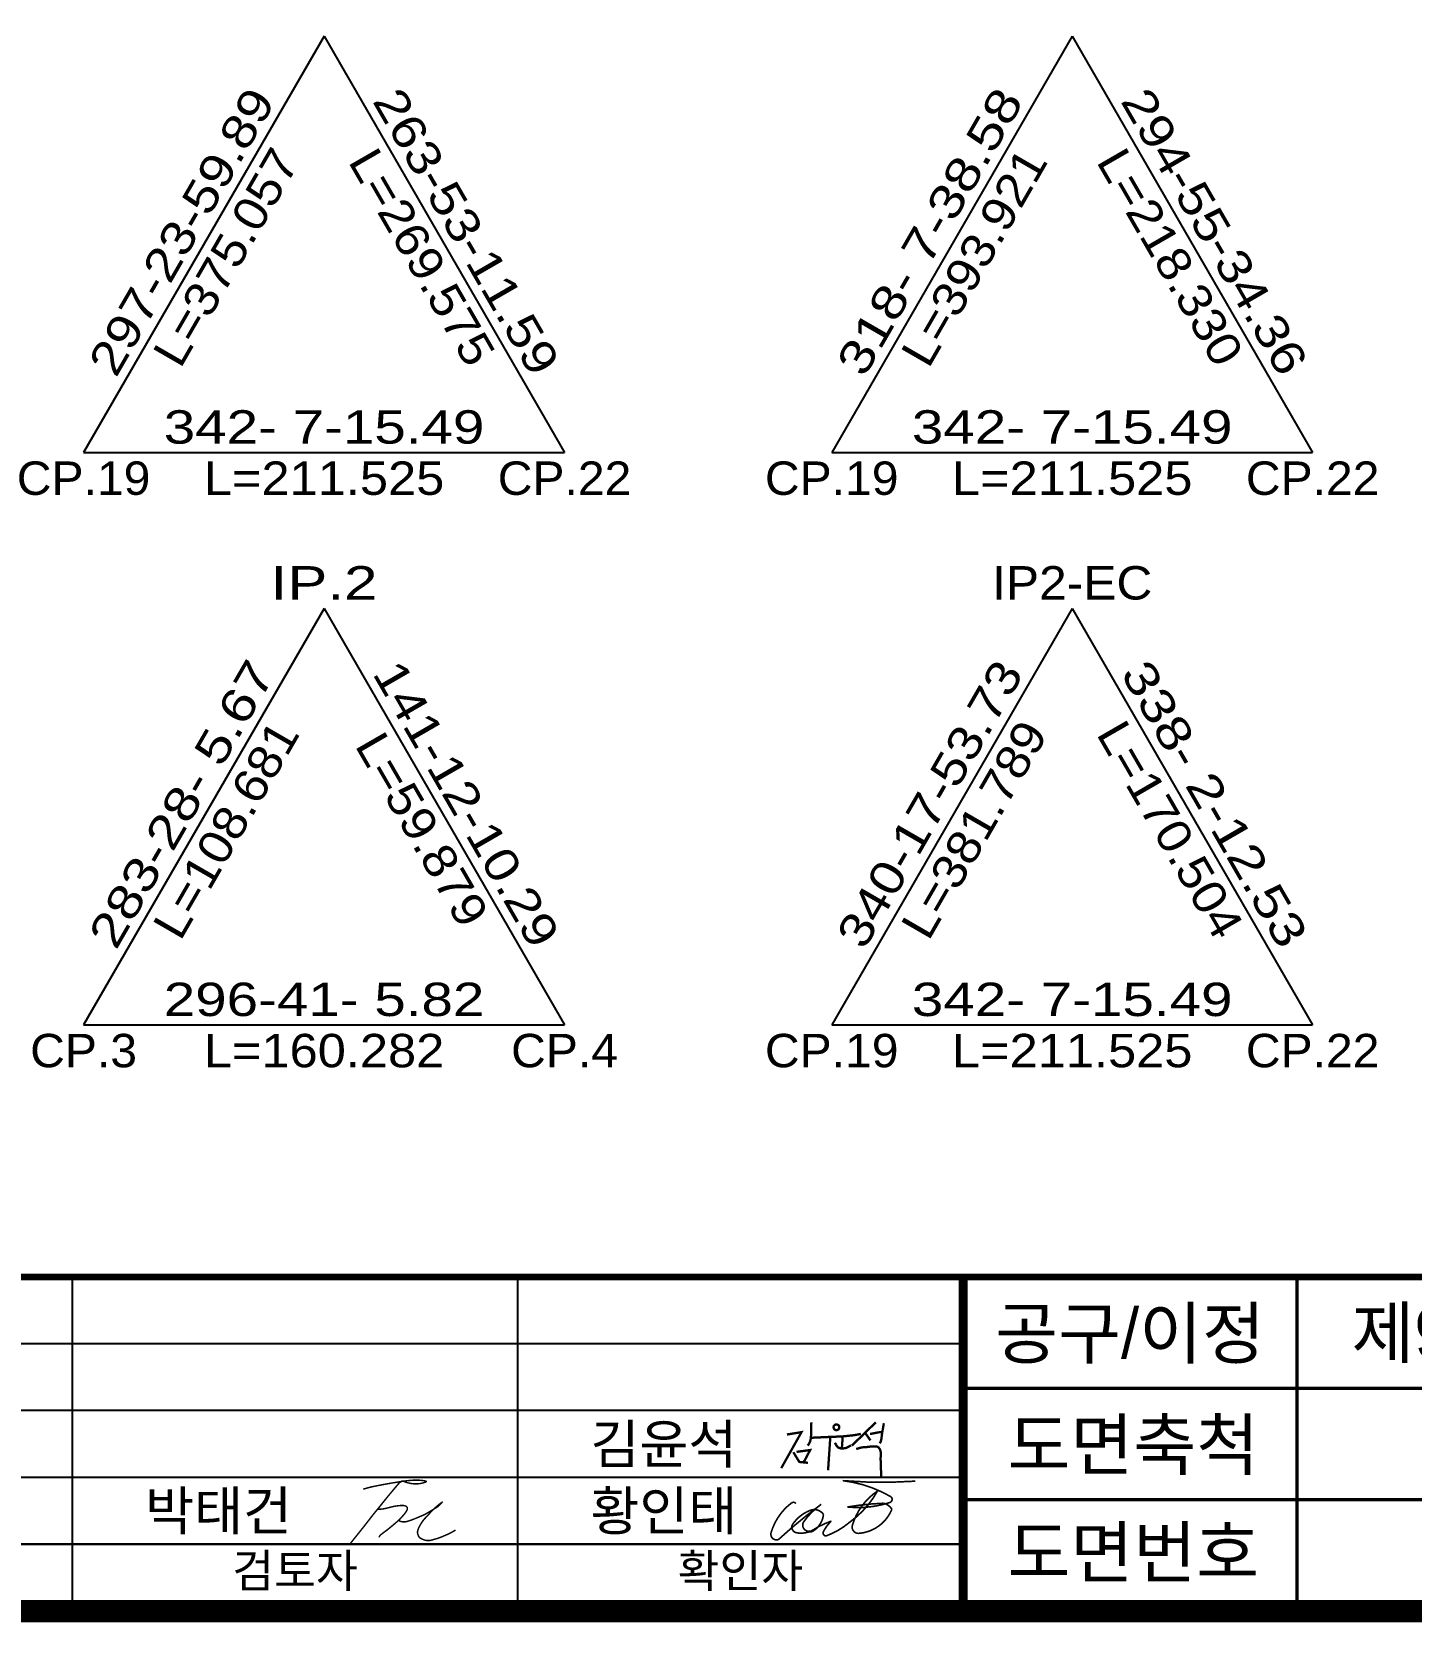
# Model space of a CAD drawing. Extents: x 231382 to 232223, y 224653 to 225247.
# Drawn here: x 231889.5 to 232013.4, y 224671.6 to 224814.4 of the extents above; entities that cross this region are included whole.
import ezdxf
from ezdxf.enums import TextEntityAlignment as Align

# ---------------------------------------------------------------- set-up
doc = ezdxf.new("R2010")
doc.units = 0
doc.header["$LTSCALE"] = 10
doc.header["$MEASUREMENT"] = 0
for name, color, linetype in [('CA-LEAL', 1, 'CONTINUOUS'), ('CA-LEAT', 3, 'CONTINUOUS'), ('CX-BORD', 3, 'CONTINUOUS'), ('CX-BORD-LIN1', 4, 'CONTINUOUS'), ('CX-BORD-LIN2', 3, 'CONTINUOUS'), ('CX-BORD-TEX2', 7, 'CONTINUOUS'), ('CX-BORD-TEX3', 6, 'CONTINUOUS')]:
    doc.layers.add(name, color=color, linetype=linetype)
doc.styles.get("Standard").update_dxf_attribs({"font": 'Dotum.ttf'})
doc.styles.add('TB_TEXT', font='Dotum.ttf')
doc.styles.add('TB_WBTXT', font='Dotum.ttf')
doc.styles.add('TB_WMTXT', font='Dotum.ttf')

# ---------------------------------------------------------------- blocks, each defined once
blk = doc.blocks.new('CXBLKA1-KHCA1')
at = {"layer": 'CX-BORD-LIN1', "const_width": 2}
blk.add_lwpolyline([(796, -2.273736754432321e-12), (0, 0), (0, 553.9999999999995), (795.9999999999995, 553.9999999999995)], close=True, dxfattribs=at)
at = {"layer": 'CX-BORD-LIN1'}
for points, const_width in [([(796, 30.00000000000098), (0, 29.99999999999869)], 0.6), ([(566, 1.175948227682966e-12), (566, 30.00000000000031)], 0.8), ([(566, 1.527666881884215e-13), (566, 30.00000000000031)], 0.6), ([(566, 6.000000000000252), (270, 5.9999999999993)], 0.2)]:
    blk.add_lwpolyline(points, dxfattribs=dict(at, const_width=const_width))
for points in [[(486, 3.019806626980426e-13), (486, 30.00000000000006)], [(526, 4.192202140984591e-13), (526, 30.00000000000018)]]:
    blk.add_lwpolyline(points, dxfattribs=at)
at = {"layer": 'CX-BORD-LIN2', "const_width": 0.3}
for points in [[(596, 1.4210854715202e-13), (596, 30.00000000000043)], [(686, 19.99999999999756), (566, 19.99999999999739)], [(796, 9.999999999997726), (566, 9.9999999999974)]]:
    blk.add_lwpolyline(points, dxfattribs=at)
at = {"layer": 'CX-BORD-LIN2'}
for points in [[(566, 24.00000000000025), (270, 23.9999999999993)], [(566, 18.00000000000136), (270, 18.00000000000041)], [(566, 12.00000000000136), (270, 12.00000000000041)]]:
    blk.add_lwpolyline(points, dxfattribs=at)
at = {"layer": 'CX-BORD-LIN1', "style": 'TB_TEXT'}
for tag, height, p in [('TR_RDAT4', 3.5, (317.5, 26.99999999999994)), ('TR_DGN4', 3.5, (459.1184542177598, 26.99999999999993)), ('TR_CHK4', 3.5, (499.1184542177598, 26.99999999999993)), ('TR_APP4', 3.5, (539.1184542177598, 27.00000000000016)), ('TR_RNUM4', 3, (285.105116618196, 26.63656332936284)), ('TR_RNUM3', 3, (285.105116618196, 20.63656332936395)), ('TR_RDAT3', 3.5, (317.5, 21.00000000000105)), ('TR_DGN3', 3.5, (459.1184542177598, 21.00000000000104)), ('TR_CHK3', 3.5, (499.1184542177598, 21.00000000000104)), ('TR_APP3', 3.5, (539.1184542177598, 21.00000000000126)), ('TR_RNUM2', 3, (285.105116618196, 14.63656332936395)), ('TR_RDAT2', 3.5, (317.5, 15.00000000000105)), ('TR_DGN2', 3.5, (459.1184542177598, 15.00000000000104)), ('TR_CHK2', 3.5, (499.1184542177598, 15.00000000000104)), ('TR_APP2', 3.5, (539.1184542177598, 15.00000000000126)), ('TR_RNUM1', 3, (285.105116618196, 8.636563329362843)), ('TR_RDAT1', 3.5, (317.5, 8.999999999999943)), ('TR_DGN1', 3.5, (459.1184542177598, 8.999999999999929)), ('TR_CHK1', 3.5, (499.1184542177598, 8.999999999999929)), ('TR_APP1', 3.5, (539.1184542177598, 9.000000000000156))]:
    blk.add_attdef(tag, text='', height=height, dxfattribs=at).set_placement(p, align=Align.MIDDLE_CENTER)
for tag, p in [('TR_RCON4', (342.3033138082337, 26.99999999999994)), ('TR_RCON3', (342.3033138082337, 21.00000000000105)), ('TR_RCON2', (342.3033138082337, 15.00000000000105)), ('TR_RCON1', (342.3033138082337, 8.999999999999943))]:
    blk.add_attdef(tag, text='', height=3.5, dxfattribs=at).set_placement(p, align=Align.MIDDLE_LEFT)
at = {"layer": 'CX-BORD-LIN2', "style": 'TB_TEXT'}
blk.add_attdef('TD_VERSION', text='', height=3, rotation=90, dxfattribs=at).set_placement((800.499999405456, 48.01489921212271), align=Align.MIDDLE_CENTER)
at = {"layer": 'CX-BORD-TEX2', "style": 'TB_WMTXT'}
for tag, height, p in [('TB_CNAME', 5, (15.34476638720071, 531.8324131479244)), ('TB_CSCOP', 4, (16.63456755316156, 523.8324131479244))]:
    blk.add_attdef(tag, text='', height=height, dxfattribs=at).set_placement(p, align=Align.BOTTOM_LEFT)
at = {"layer": 'CX-BORD-TEX2', "style": 'TB_WBTXT'}
for tag, height, p in [('TB_MTITIL', 10, (398, 533.326413560618)), ('TB_STITL', 7, (398, 518.326413560618))]:
    blk.add_attdef(tag, text='', height=height, dxfattribs=at).set_placement(p, align=Align.MIDDLE_CENTER)
at = {"layer": 'CX-BORD-TEX3', "style": 'TB_TEXT'}
for s, height, p in [('공구/이정', 4.5, (581, 24.99999999999742)), ('도면축척', 4.5, (581.2913704096159, 14.99999999999741)), ('도면번호', 4.5, (581.2913704096159, 5.385823260719846)), ('검토자', 3, (506, 3.662000000000432)), ('확인자', 3, (546, 3.662000000000262))]:
    blk.add_text(s, height=height, dxfattribs=at).set_placement(p, align=Align.MIDDLE)
for tag, height, p in [('TD_DCOMP', 4.5, (217.5, 24.99999999999931)), ('TD_CSECT', 4.5, (611, 24.99999999999896)), ('TD_DNAME_TOP', 4.5, (755, 24.99999999999912)), ('TD_DNAME_MAIN', 4.5, (755, 19.00715491911868)), ('TD_CCOMP', 4.5, (217.5, 14.99999999999931)), ('TD_HSCAL', 4.5, (626.6991483434026, 15.23515171695612)), ('TD_VSCAL', 4.5, (655.7793615572627, 15.23515171695612)), ('TD_DNAME_BOT', 3, (755, 13.65422715006187)), ('TD_CNAME', 4.5, (65, 5.752181573154171)), ('TD_FIELD', 4.5, (182.5, 5.52709622435755)), ('TD_CSTEP', 4.5, (253.2440000000001, 5.527096224357066)), ('TD_DWGCODE', 4.5, (641, 5.385823260720159)), ('TD_DWGNO', 4.5, (755, 5.385823260720144))]:
    blk.add_attdef(tag, text='', height=height, dxfattribs=at).set_placement(p, align=Align.MIDDLE_CENTER)
at = {"layer": 'CX-BORD-TEX3', "style": 'TB_TEXT', "width": 0.9}
blk.add_attdef('TD_CDIST', text='', height=4.5, dxfattribs=at).set_placement((656, 24.99999999999902), align=Align.MIDDLE_CENTER)

msp = doc.modelspace()

# ---------------------------------------------------------------- linework, layer by layer
at = {"layer": 'CA-LEAL', "linetype": 'Continuous'}
for p, q in [((231915.7871863874, 224814.0358563255), (231894.1871890271, 224776.6235568015)), ((231915.7871863874, 224814.0358563255), (231937.3871890271, 224776.6235598495)), ((231982.9871863874, 224814.0358610668), (231961.3871890271, 224776.6235615428)), ((231982.9871863874, 224814.0358610668), (232004.5871890271, 224776.6235645908)), ((231894.1871890271, 224776.6235568015), (231937.3871890271, 224776.6235598495)), ((231961.3871890271, 224776.6235615428), (232004.5871890271, 224776.6235645908)), ((231915.7871900148, 224762.6235583255), (231894.1871926545, 224725.2112588015)), ((231915.7871900148, 224762.6235583255), (231937.3871926545, 224725.2112618495)), ((231982.9871900149, 224762.6235630668), (231961.3871926545, 224725.2112635428)), ((231982.9871900149, 224762.6235630668), (232004.5871926545, 224725.2112665908)), ((231894.1871926545, 224725.2112588015), (231937.3871926545, 224725.2112618495)), ((231961.3871926545, 224725.2112635428), (232004.5871926545, 224725.2112665908))]:
    msp.add_line(p, q, dxfattribs=at)
at = {"layer": 'CX-BORD-LIN1'}
for points, const_width in [([(231959.5575737173, 224689.5093309408), (231959.5211791907, 224688.1028400677), (231959.4423245096, 224687.7997166516), (231959.3513385727, 224687.5996555219), (231959.2300244963, 224687.4299068294)], 0.2099999999999999), ([(231965.3455150519, 224689.5183823889), (231963.1963833739, 224687.4295800313)], 0.2099999999999999), ([(231966.0716876217, 224689.4397879177), (231965.9295970616, 224688.6462575714), (231965.8865789301, 224688.3384022714), (231965.8489781103, 224688.0261987408), (231965.7939228578, 224687.7993301316), (231965.7042608828, 224687.6258834603)], 0.2099999999999999), ([(231957.3619857064, 224688.4240515688), (231958.6705807787, 224688.6379590968), (231956.8544034869, 224685.4057130344)], 0.2099999999999999), ([(231959.5211791907, 224688.1331520271), (231961.2620424883, 224688.2119643637), (231961.0603387246, 224685.2197348016)], 0.2099999999999999), ([(231961.2620424883, 224688.2119643637), (231962.3760956409, 224688.2555751912), (231963.4269265792, 224688.3681036343), (231964.0059556703, 224688.4806320774)], 0.2099999999999999), ([(231962.3760956409, 224688.2555751912), (231962.2956748283, 224687.1570829506)], 0.2099999999999999), ([(231964.3863988368, 224688.5834511763), (231964.8659569444, 224687.8970456375)], 0.2099999999999999), ([(231964.8304339248, 224688.4710225881), (231965.7066643594, 224688.6426240923), (231965.9295970616, 224688.6462575714)], 0.2099999999999999), ([(231957.9386940686, 224686.8392244747), (231958.480839739, 224685.9612846572), (231959.2494504478, 224685.8858368124)], 0.2099999999999999), ([(231958.2269237486, 224686.8666602283), (231959.4484660528, 224687.0312742725), (231958.8720074518, 224685.9338489036)], 0.2099999999999999), ([(231961.6791155186, 224687.6875742507), (231961.8292341156, 224687.4035737805), (231961.9579074157, 224687.2642526689), (231962.1187490408, 224687.1999508379), (231962.2956748283, 224687.1570829506), (231962.6709717005, 224687.2160265345), (231962.9283183006, 224687.3446301965), (231963.1213274916, 224687.4571586396)], 0.2099999999999999), ([(231963.5858012403, 224687.123853219), (231963.9852270133, 224687.2421378958), (231964.2367175116, 224687.2864950079), (231964.4734144065, 224687.2938876211), (231964.6731269134, 224687.3160659382), (231964.9320138338, 224687.3530299594), (231965.2473877681, 224687.3572042799), (231965.3566730743, 224687.3572042799), (231965.4295304512, 224687.3499225106), (231965.5133165865, 224687.3171543098), (231965.6007451351, 224687.2588996774), (231965.6408162369, 224687.1970043993), (231965.7173167863, 224687.1023409203), (231965.7573878881, 224686.9894732569), (231965.7756022323, 224686.9275779787), (231965.790173404, 224686.8401962691), (231965.8016350874, 224686.5869291558), (231965.7754830453, 224686.2667458265), (231965.8016350874, 224685.7309287681), (231965.8277666323, 224684.6079252348)], 0.2099999999999999), ([(231919.3036250881, 224683.51161523), (231919.5030460967, 224683.5749595144), (231919.6959082206, 224683.6306357596), (231919.8812744802, 224683.6794049158), (231920.0582078956, 224683.7220279327), (231920.225771487, 224683.7592657604), (231920.3830282747, 224683.7918793489), (231920.5290412788, 224683.8206296482), (231920.6628735195, 224683.8462776082), (231920.7841736304, 224683.8695256444), (231920.8949326977, 224683.8908420345), (231920.9977274213, 224683.9106365217), (231921.0951345007, 224683.9293188491), (231921.1897306358, 224683.9472987599), (231921.2840925262, 224683.9649859972), (231921.3807968716, 224683.9827903043), (231921.4824203716, 224684.0011214242), (231921.5908760307, 224684.0202817865), (231921.7054220717, 224684.0401445659), (231921.8246530219, 224684.0604756232), (231921.9471634089, 224684.0810408197), (231922.0715477602, 224684.101606016), (231922.1964006032, 224684.1219370734), (231922.3203164655, 224684.1417998527), (231922.4418898744, 224684.1609602151), (231922.5600081641, 224684.1792230445), (231922.6747298957, 224684.1965493181), (231922.7864064369, 224684.2129390361), (231922.8953891554, 224684.2283921986), (231923.0020294188, 224684.242908806), (231923.1066785951, 224684.2564888584), (231923.2096880517, 224684.269132356), (231923.3114091565, 224684.2808392991), (231923.412095675, 224684.2915901761), (231923.5116109644, 224684.3012874291), (231923.6097207796, 224684.3098139883), (231923.7061908756, 224684.3170527839), (231923.8007870073, 224684.3228867464), (231923.8932749296, 224684.3271988058), (231923.9834203977, 224684.3298718927), (231924.0709891664, 224684.3307889371), (231924.1557665111, 224684.3298914043), (231924.2376157884, 224684.3273548986), (231924.3164198752, 224684.3234135591), (231924.3920616486, 224684.3183015253), (231924.4644239855, 224684.3122529363), (231924.5333897629, 224684.3055019313), (231924.5988418579, 224684.2982826496), (231924.6606631473, 224684.2908292303), (231924.7186389061, 224684.2833172779), (231924.7721639998, 224684.2756882576), (231924.8205356922, 224684.2678250994), (231924.8630512467, 224684.2596107339), (231924.899007927, 224684.2509280911), (231924.9277029966, 224684.2416601015), (231924.9484337191, 224684.2316896953), (231924.9604973581, 224684.2208998027), (231924.9634254226, 224684.2092123772), (231924.9576864039, 224684.196705465), (231924.9439830388, 224684.1834961353), (231924.923018064, 224684.1697014574), (231924.8954942163, 224684.1554385006), (231924.8621142324, 224684.1408243343), (231924.8235808492, 224684.1259760276), (231924.7805968033, 224684.11101065), (231924.73380627, 224684.0960647823), (231924.6836191786, 224684.081353052), (231924.6303868968, 224684.0671095986), (231924.5744607922, 224684.0535685611), (231924.5161922328, 224684.0409640788), (231924.4559325859, 224684.029530291), (231924.3940332196, 224684.0195013367), (231924.3308455014, 224684.0111113555), (231924.2667403196, 224684.0045359515), (231924.2021666452, 224683.9997165901), (231924.1375929694, 224683.9965362019), (231924.0734877837, 224683.9948777171), (231924.0103195794, 224683.9946240666), (231923.948556848, 224683.9956581805), (231923.8886680809, 224683.9978629896), (231923.8311217695, 224684.0011214242), (231923.7762302413, 224684.0053359265), (231923.7236811692, 224684.0104869845), (231923.6730060619, 224684.0165745982), (231923.6237364286, 224684.0235987673), (231923.575403778, 224684.0315594916), (231923.5275396191, 224684.0404567709), (231923.4796754609, 224684.050290605), (231923.4313428123, 224684.0610609936), (231923.3822488664, 224684.0727484251), (231923.3328035524, 224684.0852553416), (231923.2835924837, 224684.0984646739), (231923.2352012739, 224684.1122593526), (231923.1882155362, 224684.1265223085), (231923.1432208841, 224684.1411364723), (231923.1008029311, 224684.1559847746), (231923.0615472905, 224684.1709501463), (231923.0258443714, 224684.1858569833), (231922.993303765, 224684.2002955426), (231922.9633398584, 224684.2137975468), (231922.9353670383, 224684.2258947181), (231922.9087996917, 224684.2361187791), (231922.8830522057, 224684.244001452), (231922.8575389669, 224684.2490744593), (231922.8316743625, 224684.2508695235), (231922.8048922995, 224684.2488988553), (231922.7767047659, 224684.2425966191), (231922.7466432701, 224684.2313774679), (231922.7142393203, 224684.2146560546), (231922.6790244248, 224684.1918470321), (231922.6405300918, 224684.1623650531), (231922.5982878296, 224684.1256247708), (231922.5518291465, 224684.0810408379), (231922.5008221942, 224684.0282620461), (231922.4454816979, 224683.9678737425), (231922.3861590264, 224683.9006954124), (231922.3232055484, 224683.8275465418), (231922.2569726326, 224683.7492466163), (231922.1878116478, 224683.6666151216), (231922.1160739625, 224683.5804715434), (231922.0421109457, 224683.4916353675), (231921.9662544453, 224683.4008090101), (231921.8887582274, 224683.3082266102), (231921.8098565373, 224683.2140052377), (231921.7297836204, 224683.1182619623), (231921.648773722, 224683.0211138537), (231921.5670610874, 224682.9226779814), (231921.4848799622, 224682.8230714155), (231921.4024645916, 224682.7224112254), (231921.3200297005, 224682.6208535042), (231921.2377119322, 224682.5187104366), (231921.1556284091, 224682.4163332308), (231921.0738962542, 224682.314073095), (231920.99263259, 224682.2122812373), (231920.9119545392, 224682.1113088657), (231920.8319792245, 224682.0115071882), (231920.7528237686, 224681.9132274131), (231920.6745857737, 224681.8167231905), (231920.5972847606, 224681.7218579394), (231920.5209207297, 224681.6283975205), (231920.4454936812, 224681.5361077951), (231920.3710036156, 224681.444754624), (231920.297450533, 224681.3541038683), (231920.224834434, 224681.2639213888), (231920.1531553187, 224681.1739730467), (231920.0822179829, 224681.0838588545), (231920.0110464033, 224680.9925154326), (231919.9384693522, 224680.8987135524), (231919.8633156018, 224680.8012239859), (231919.7844139241, 224680.6988175047), (231919.7005930915, 224680.5902648809), (231919.610681876, 224680.4743368859), (231919.5135090498, 224680.3498042917), (231919.4075715375, 224680.214969592), (231919.2900388729, 224680.0662621687), (231919.1577487422, 224679.8996431256), (231919.0075388317, 224679.7110735665), (231918.8362468275, 224679.4965145951), (231918.640710416, 224679.2519273155), (231918.4177672834, 224678.9732728312), (231918.1642551158, 224678.6565122464)], 0.1322999999999999), ([(231920.5903976286, 224681.7134289154), (231920.6276820941, 224681.7134679386), (231920.6698551243, 224681.7137411005), (231920.7164191344, 224681.71448254), (231920.7668765396, 224681.715926396), (231920.820729755, 224681.7183068071), (231920.8774811958, 224681.7218579123), (231920.9366332772, 224681.7268138502), (231920.9976884142, 224681.7334087597), (231921.0602417132, 224681.741818245), (231921.124259045, 224681.7519837714), (231921.1897989713, 224681.7637882695), (231921.256920054, 224681.7771146703), (231921.3256808549, 224681.7918459042), (231921.3961399359, 224681.807864902), (231921.4683558587, 224681.8250545945), (231921.5423871854, 224681.8432979124), (231921.6182631968, 224681.8624387631), (231921.6958960508, 224681.8821649614), (231921.7751686244, 224681.9021252987), (231921.8559637945, 224681.9219685665), (231921.9381644381, 224681.9413435562), (231922.0216534322, 224681.9598990594), (231922.1063136539, 224681.9772838675), (231922.19202798, 224681.993146772), (231922.278523124, 224682.0071950992), (231922.364901145, 224682.0193703148), (231922.4501079385, 224682.0296724191), (231922.5330894, 224682.0381014125), (231922.6127914251, 224682.0446572956), (231922.6881599092, 224682.0493400686), (231922.7581407479, 224682.0521497322), (231922.8216798367, 224682.0530862865), (231922.8780353984, 224682.0521497322), (231922.9277149648, 224682.0493400686), (231922.9715383951, 224682.0446572956), (231923.0103255484, 224682.0381014125), (231923.0448962837, 224682.0296724191), (231923.0760704602, 224682.0193703148), (231923.104667937, 224682.0071950992), (231923.1315085732, 224681.993146772), (231923.1571975029, 224681.9772253328), (231923.1814809597, 224681.9594307816), (231923.2038904523, 224681.9397631188), (231923.2239574892, 224681.9182223445), (231923.241213579, 224681.8948084589), (231923.2551902304, 224681.8695214624), (231923.265418952, 224681.8423613549), (231923.2714312522, 224681.8133281369), (231923.2728952833, 224681.7824608315), (231923.2700257707, 224681.7499545546), (231923.2631740836, 224681.7160434448), (231923.252691591, 224681.680961641), (231923.2389296619, 224681.6449432821), (231923.2222396654, 224681.6082225068), (231923.2029729706, 224681.5710334538), (231923.1814809464, 224681.533610262), (231923.1580564004, 224681.496109024), (231923.1327578934, 224681.4583736472), (231923.1055854248, 224681.4201699928), (231923.076538994, 224681.381263922), (231923.0456186002, 224681.341421296), (231923.0128242428, 224681.3004079759), (231922.9781559212, 224681.2579898231), (231922.9416136346, 224681.2139326987), (231922.9032169031, 224681.1681000217), (231922.8630633286, 224681.1207454423), (231922.8212700338, 224681.0722201688), (231922.7779541416, 224681.0228754091), (231922.7332327745, 224680.9730623715), (231922.6872230552, 224680.9231322639), (231922.6400421064, 224680.8734362944), (231922.5918070507, 224680.8243256711), (231922.5426545316, 224680.7760930677), (231922.4927992743, 224680.728797019), (231922.442475525, 224680.6824375254), (231922.3919175296, 224680.6370145876), (231922.3413595342, 224680.5925282058), (231922.2910357848, 224680.5489783804), (231922.2411805276, 224680.506365112), (231922.1920280084, 224680.4646884009), (231922.1437539119, 224680.4239287359), (231922.0962996764, 224680.3839885587), (231922.0495481791, 224680.3447507994), (231922.0033822968, 224680.306098388), (231921.9576849066, 224680.2679142547), (231921.9123388854, 224680.2300813295), (231921.8672271103, 224680.1924825424), (231921.8222324582, 224680.1550008236), (231921.7772378061, 224680.1175386147), (231921.7321260314, 224680.0800764044), (231921.6867800113, 224680.0426141927), (231921.6410826231, 224680.00515198), (231921.5949167443, 224679.9676897664), (231921.5481652519, 224679.9302275522), (231921.5007110235, 224679.8927653376), (231921.4524369364, 224679.8553031227), (231921.4032551484, 224679.8178213962), (231921.35319494, 224679.7802226002), (231921.3023148726, 224679.7423896648), (231921.2506735073, 224679.7042055206), (231921.1983294052, 224679.665553098), (231921.1453411275, 224679.6263153273), (231921.0917672354, 224679.5863751389), (231921.03766629, 224679.5456154632), (231920.9833896596, 224679.503958254), (231920.9304599398, 224679.461481558), (231920.8806925334, 224679.4183024457), (231920.8359028432, 224679.3745379872), (231920.797906272, 224679.3303052528), (231920.7685182225, 224679.2857213128), (231920.7495540974, 224679.2409032374), (231920.7428292996, 224679.1959680969)], 0.1322999999999999)]:
    msp.add_lwpolyline(points, dxfattribs=dict(at, const_width=const_width))
at = {"layer": 'CX-BORD-LIN1', "const_width": 0.2099999999999999}
msp.add_lwpolyline([(231961.7275832992, 224689.3190150245, 3798.450989763234), (231961.7278382325, 224689.3191015571)], format="xyb", dxfattribs=at)
at = {"layer": 'CX-BORD-LIN1', "const_width": 0.147, "elevation": -90.41666666666667}
for points in [[(231966.6990423659, 224682.8419801905, 0.1016100729652878), (231962.3746588143, 224684.2838306451, 0.0379938199290968), (231968.8985214751, 224684.2355057365)], [(231955.950847267, 224679.6431113099, 0.6334663635945859), (231956.5998322368, 224678.9922531535, -0.02584804886832607), (231960.4416624704, 224682.1575346667, 0.08724122534274857), (231958.8249023953, 224680.5181991274, 0.6966696370647005), (231959.5959765699, 224679.7896141454, -0.06082299902354997), (231961.3591904029, 224680.6515813806, 0.09139181008041715), (231960.6440193143, 224679.7115556674, 0.5099500080430651), (231960.8524241935, 224679.3063650594, 0.08972915044655608), (231963.0049675079, 224680.5538940943, 0.1097096665230928), (231965.4984195661, 224683.3479318052)], [(231958.1703917663, 224682.2300220297, 0.3642693064098785), (231957.8079549518, 224682.3025093926)], [(231963.8337359175, 224679.5497959368, 0.2836747993364746), (231966.7963879511, 224681.7226104893, 0.1882848276638638), (231966.0378779769, 224682.2558068955, 0.03052119506143514), (231962.7854205374, 224681.9159101237, 0.1052802820132766), (231966.602262398, 224682.315993409, 0.5957706200628751), (231966.699042366, 224682.8419801904)], [(231965.4984195661, 224683.3479318052, 0.1764310013253211), (231963.2445071691, 224680.2728632313, 0.5250689199938516), (231963.8337359174, 224679.5497959367)], [(231957.8079549517, 224682.3025093925, 0.1620361182399803), (231955.950847267, 224679.6431113099)], [(231959.6455983995, 224679.7161490363, 0.2399836959650749), (231960.6473907607, 224681.2444610022, 0.3459454611295547), (231959.4808299406, 224681.6199515647, 0.1625229052121287), (231957.8331451955, 224680.2958535862)], [(231957.8331451955, 224680.2958535861, 0.4600683058121187), (231958.2285895281, 224679.6041606585)], [(231958.2285895281, 224679.6041606587, 0.1633579025210865), (231959.59597657, 224679.7896141454)]]:
    msp.add_lwpolyline(points, format="xyb", dxfattribs=at)
at = {"layer": 'CX-BORD-LIN1', "const_width": 0.1322999999999999, "elevation": -81.375}
msp.add_lwpolyline([(231922.7377868227, 224680.9819060871), (231922.6370083847, 224680.8739782388), (231922.5878248098, 224680.8251841619), (231922.5618918665, 224680.7874975656), (231922.5424592431, 224680.7587667826), (231922.5288827631, 224680.737294305), (231922.5205182503, 224680.7213826255), (231922.516721528, 224680.7093342366), (231922.5168484199, 224680.6994516306), (231922.5203328316, 224680.6903104624), (231922.5269209964, 224680.6815790354), (231922.5364372296, 224680.6731988153), (231922.5487058466, 224680.6651112681), (231922.5635511625, 224680.6572578596), (231922.5807974928, 224680.6495800553), (231922.6002691527, 224680.6420193212), (231922.6217904576, 224680.634517123), (231922.6451954832, 224680.6270441938), (231922.6703573471, 224680.6196883353), (231922.6971589272, 224680.6125666167), (231922.7254831014, 224680.6057961072), (231922.7552127479, 224680.5994938755), (231922.7862307446, 224680.593776991), (231922.8184199694, 224680.5887625227), (231922.8516633004, 224680.5845675397), (231922.8859216972, 224680.5813286226), (231922.9214684461, 224680.5792603987), (231922.9586549154, 224680.5785970067), (231922.9978324728, 224680.5795725855), (231923.0393524866, 224680.5824212737), (231923.0835663248, 224680.5873772105), (231923.1308253554, 224680.5946745342), (231923.1814809464, 224680.604547384), (231923.2358063842, 224680.6171713638), (231923.2937626274, 224680.6324879394), (231923.3552325531, 224680.6503800415), (231923.4200990383, 224680.6707306011), (231923.48824496, 224680.6934225491), (231923.5595531951, 224680.7183388165), (231923.6339066206, 224680.7453623342), (231923.7111881136, 224680.774376033), (231923.7911439078, 224680.8052043092), (231923.8729736646, 224680.8374374197), (231923.9557404022, 224680.8706070867), (231924.0385071388, 224680.9042450323), (231924.1203368926, 224680.9378829788), (231924.2002926818, 224680.9710526483), (231924.2774375246, 224681.0032857632), (231924.3508344393, 224681.0341140453), (231924.4198002098, 224681.0632057981), (231924.4846666841, 224681.0907756488), (231924.546019476, 224681.1171748057), (231924.6044441991, 224681.1427544771), (231924.6605264672, 224681.1678658714), (231924.714851894, 224681.1928601968), (231924.7680060935, 224681.2180886616), (231924.8205746791, 224681.2439024742), (231924.8730651829, 224681.2705943081), (231924.9256728097, 224681.2982226979), (231924.9785146826, 224681.3267876433), (231925.0317079245, 224681.356289144), (231925.0853696585, 224681.3867272), (231925.1396170076, 224681.418101811), (231925.1945670947, 224681.4504129767), (231925.250337043, 224681.483660697), (231925.306946373, 224681.517786437), (231925.3640241957, 224681.5524975229), (231925.4211020198, 224681.5874427467), (231925.4777113538, 224681.6222708998), (231925.5333837064, 224681.6566307741), (231925.587650586, 224681.6901711612), (231925.6400435014, 224681.7225408528), (231925.6900939612, 224681.7533886405), (231925.7374505967, 224681.7824803857), (231925.7822305305, 224681.8100502275), (231925.824668008, 224681.8364493746), (231925.8649972744, 224681.8620290358), (231925.9034525754, 224681.8871404199), (231925.9402681561, 224681.9121347355), (231925.9756782619, 224681.9373631914), (231926.0099171382, 224681.9631769964), (231926.0431995101, 224681.9898493127), (231926.0756620212, 224682.0173411168), (231926.1074217948, 224682.0455353388), (231926.1385959544, 224682.0743149089), (231926.1693016233, 224682.1035627568), (231926.1996559247, 224682.1331618129), (231926.2297759822, 224682.1629950072), (231926.2597789189, 224682.1929452696), (231926.2895280923, 224682.2227199264), (231926.317871795, 224682.2513238875), (231926.3434045541, 224682.2775864588), (231926.3647208962, 224682.3003369464), (231926.3804153482, 224682.3184046563), (231926.3890824369, 224682.3306188945), (231926.3893166891, 224682.3358089669), (231926.3797126316, 224682.3328041797), (231926.3593137617, 224682.3207850469), (231926.3289594588, 224682.3003369162), (231926.2899380726, 224682.2723963429), (231926.243537953, 224682.2378998827), (231926.19104745, 224682.1977840915), (231926.1337549133, 224682.1529855246), (231926.0729486927, 224682.1044407377), (231926.0099171382, 224682.0530862866), (231925.9458314769, 224681.9997806803), (231925.8813944456, 224681.9450702425), (231925.8171916583, 224681.8894232505), (231925.7538087292, 224681.8333079812), (231925.6918312722, 224681.7771927119), (231925.6318449015, 224681.7215457198), (231925.5744352312, 224681.666835282), (231925.5201878753, 224681.6135296757), (231925.4694542024, 224681.5619410858), (231925.4216485989, 224681.511757327), (231925.3759512057, 224681.4625101223), (231925.3315421637, 224681.413731194), (231925.2876016137, 224681.3649522649), (231925.2433096967, 224681.3157050576), (231925.1978465535, 224681.2655212946), (231925.150392325, 224681.2139326987), (231925.1003809181, 224681.1605880617), (231925.0482613028, 224681.1056044533), (231924.9947362153, 224681.0492160126), (231924.9405083917, 224680.9916568785), (231924.8862805682, 224680.93316119), (231924.8327554807, 224680.8739630863), (231924.7806358655, 224680.8142967061), (231924.7306244585, 224680.7543961887), (231924.6832873527, 224680.6944956729), (231924.6386440687, 224680.6348292973), (231924.5965774838, 224680.5756312), (231924.5569704751, 224680.5171355196), (231924.5197059202, 224680.4595763943), (231924.4846666962, 224680.4031879627), (231924.4517356805, 224680.348204363), (231924.4207957504, 224680.2948597336), (231924.3917493037, 224680.2433296783), (231924.3645768203, 224680.1935556627), (231924.3392783005, 224680.1454206176), (231924.3158537446, 224680.0988074739), (231924.294303153, 224680.0535991625), (231924.274626526, 224680.0096786146), (231924.256823864, 224679.9669287608), (231924.2408951671, 224679.9252325321), (231924.2268404358, 224679.8845118826), (231924.2146596697, 224679.8448448584), (231924.2043528685, 224679.8063485288), (231924.195920032, 224679.7691399632), (231924.1893611597, 224679.7333362309), (231924.1846762513, 224679.699054401), (231924.1818653065, 224679.6664115429), (231924.180928325, 224679.635524726), (231924.181845786, 224679.6064134617), (231924.1845200877, 224679.5787070302), (231924.1888341076, 224679.5519371538), (231924.1946707233, 224679.525635555), (231924.2019128127, 224679.4993339563), (231924.2104432531, 224679.47256408), (231924.2201449224, 224679.4448576484), (231924.2309006982, 224679.415746384), (231924.2426520193, 224679.3849376135), (231924.2555745696, 224679.3528410795), (231924.2699025941, 224679.3200421294), (231924.2858703378, 224679.2871261102), (231924.3037120458, 224679.2546783691), (231924.323661963, 224679.2232842531), (231924.3459543347, 224679.1935291092), (231924.3708234056, 224679.1659982848), (231924.3984058187, 224679.1411210343), (231924.4284478078, 224679.1187022419), (231924.4605980046, 224679.0983906994), (231924.4945050406, 224679.0798351983), (231924.5298175474, 224679.0626845306), (231924.5661841568, 224679.0465874877), (231924.6032535003, 224679.0311928615), (231924.6406742095, 224679.0161494436), (231924.6781925184, 224679.0012035834), (231924.715945071, 224678.9864918622), (231924.7541661138, 224678.9722484185), (231924.793089893, 224678.9587073912), (231924.8329506549, 224678.9461029191), (231924.8739826461, 224678.934669141), (231924.9164201127, 224678.9246401958), (231924.9604973013, 224678.9162502221), (231925.006331335, 224678.9096943357), (231925.0535708449, 224678.9050115597), (231925.101747339, 224678.9022018941), (231925.150392325, 224678.9012653388), (231925.1990373112, 224678.9022018941), (231925.2472138052, 224678.9050115597), (231925.2944533151, 224678.9096943357), (231925.3402873488, 224678.9162502221), (231925.3843645374, 224678.9246206842), (231925.426802004, 224678.9345130486), (231925.4678339952, 224678.9455761073), (231925.5076947571, 224678.9574586521), (231925.5466185363, 224678.9698094749), (231925.584839579, 224678.9822773676), (231925.6225921317, 224678.9945111222), (231925.6601104407, 224679.0061595305), (231925.6976873135, 224679.0170079654), (231925.7358498024, 224679.0273881234), (231925.7751835207, 224679.0377682817), (231925.816274082, 224679.0486167179), (231925.8597070996, 224679.0604017092), (231925.906068187, 224679.0735915332), (231925.9559429575, 224679.0886544672), (231926.0099170246, 224679.1060587885), (231926.0683612766, 224679.1261361937), (231926.1307877023, 224679.1486720557), (231926.1964935651, 224679.1733151667), (231926.2647761285, 224679.1997143189), (231926.3349326563, 224679.2275183042), (231926.4062604118, 224679.256375915), (231926.4780566588, 224679.2859359431), (231926.5496186607, 224679.3158471809), (231926.6203412834, 224679.3458169549), (231926.6900098016, 224679.3757867303), (231926.7585070923, 224679.4057565065), (231926.8257160325, 224679.4357262831), (231926.8915194992, 224679.4656960597), (231926.9558003693, 224679.495665836), (231927.0184415199, 224679.5256356113), (231927.0793258279, 224679.5556053854), (231927.138404492, 224679.5855849136), (231927.1959019977, 224679.6156229753), (231927.2521111522, 224679.6457781054), (231927.3073247628, 224679.676108839), (231927.3618356366, 224679.7066737111), (231927.4159365808, 224679.7375312569), (231927.4699204027, 224679.7687400115), (231927.5240799095, 224679.8003585099), (231927.5740229984, 224679.8302599912), (231927.5966179269, 224679.8475765109)], dxfattribs=at)
at = {"layer": 'CX-BORD-LIN1'}
msp.add_arc((231959.5288779601, 224680.9795124617, -90.41666666666667), 1.268743790369247, 250.7653486922238, 275.2784951766311, dxfattribs=at)

# ---------------------------------------------------------------- block references
at = {"layer": 'CX-BORD'}
ref = msp.add_blockref('CXBLKA1-KHCA1', (231407.1899968918, 224672.5695312426), dxfattribs=at)
ref.add_attrib('TD_CSECT', '제9공구', dxfattribs={"layer": 'CX-BORD-TEX3', "height": 4.5, "style": 'TB_TEXT'}).set_placement((232018.1899968918, 224697.5695312426), align=Align.MIDDLE_CENTER)
ref.add_attrib('TR_CHK1', '박태건', dxfattribs={"layer": 'CX-BORD-LIN1', "height": 3.5, "style": 'TB_TEXT'}).set_placement((231906.3084511095, 224681.5695312426), align=Align.MIDDLE_CENTER)
ref.add_attrib('TR_APP1', '황인태', dxfattribs={"layer": 'CX-BORD-LIN1', "height": 3.5, "style": 'TB_TEXT'}).set_placement((231946.3084511095, 224681.5695312426), align=Align.MIDDLE_CENTER)
ref.add_attrib('TR_APP2', '김윤석', dxfattribs={"layer": 'CX-BORD-LIN1', "height": 3.5, "style": 'TB_TEXT'}).set_placement((231946.3084511095, 224687.5695312426), align=Align.MIDDLE_CENTER)

# ---------------------------------------------------------------- texts
at = {"layer": 'CA-LEAT'}
for s, rotation, width, p, p2 in [('297-23-59.89', 60.00000404151459, 1.01582196694807, (231897.0943682349, 224783.2589404706), (231911.4943664751, 224808.2004731146)), ('263-53-11.59', 300.0000040434047, 1.015821966946502, (231920.0800071232, 224808.2004737204), (231934.4800088829, 224783.2589431084)), ('318- 7-38.58', 60.00000404150684, 1.054426229475015, (231964.2943682349, 224783.2589452119), (231978.6943664752, 224808.2004778559)), ('294-55-34.36', 300.000004043476, 1.015821966948418, (231987.2800071232, 224808.2004784617), (232001.6800088829, 224783.2589478497)), ('L=375.057', 60.0000040427865, 1.03681125440792, (231902.8780850352, 224784.0766323327), (231913.6780837154, 224802.7827818167)), ('L=269.575', 300.0000040421064, 1.036811254406448, (231917.8962906474, 224802.7827821143), (231928.6962919672, 224784.0766341543)), ('L=218.330', 300.000004042145, 1.036811254405238, (231985.0962906474, 224802.7827868556), (231995.8962919672, 224784.0766388956)), ('L=393.921', 60.00000404289196, 1.036811254408432, (231970.0780850352, 224784.076637074), (231980.8780837154, 224802.782786558)), ('342- 7-15.49', 4.042478328044825e-06, 1.054426229507768, (231901.3871889706, 224777.4235578655), (231930.1871889706, 224777.4235598975)), ('342- 7-15.49', 4.042536228275827e-06, 1.054426229507768, (231968.5871889706, 224777.4235626068), (231997.3871889706, 224777.4235646388)), ('CP.19', 4.042501488135591e-06, 0.9912575655682561, (231888.1871892952, 224772.8235569342), (231900.1871892952, 224772.8235577808)), ('L=211.525', 4.042516928206996e-06, 1.036811254393732, (231904.9871892952, 224772.8235581195), (231926.5871892952, 224772.8235596435)), ('CP.22', 4.042501488135591e-06, 0.9912575655682562, (231931.3871892952, 224772.8235599821), (231943.3871892952, 224772.8235608288)), ('CP.19', 4.042501488135591e-06, 0.9912575655682561, (231955.3871892952, 224772.8235616755), (231967.3871892952, 224772.8235625221)), ('L=211.525', 4.042594128504104e-06, 1.036811254396526, (231972.1871892952, 224772.8235628608), (231993.7871892952, 224772.8235643848)), ('CP.22', 4.042501488155201e-06, 0.9912575655634479, (231998.5871892952, 224772.8235647235), (232010.5871892952, 224772.8235655701)), ('IP.2', 4.042536228271741e-06, 1.239306358382252, (231910.9871899584, 224763.4235579868), (231920.5871899584, 224763.4235586641)), ('IP2-EC', 4.042594128506828e-06, 1.009300998573056, (231975.7871899584, 224763.4235625588), (231990.1871899584, 224763.4235635748)), ('283-28- 5.67', 60.00000404150684, 1.054426229475015, (231897.0943718624, 224731.8466424706), (231911.4943701026, 224756.7881751146)), ('141-12-10.29', 300.000004043476, 1.015821966948418, (231920.0800107506, 224756.7881757204), (231934.4800125104, 224731.8466451083)), ('340-17-53.73', 60.00000404151459, 1.01582196694807, (231964.2943718623, 224731.8466472119), (231978.6943701026, 224756.7881798559)), ('338- 2-12.53', 300.0000040435551, 1.054426229477364, (231987.2800107506, 224756.7881804617), (232001.6800125104, 224731.8466498497)), ('L=170.504', 300.0000040421732, 1.036811254407146, (231985.0962942748, 224751.3704888556), (231995.8962955947, 224732.6643408956)), ('L=108.681', 60.00000404281476, 1.036811254406012, (231902.8780886627, 224732.6643343327), (231913.6780873429, 224751.3704838167)), ('L=59.879', 300.0000040435589, 1.043309002401406, (231918.4962943482, 224750.3312536706), (231928.0962955213, 224733.703566596)), ('L=381.789', 60.0000040427093, 1.036811254405501, (231970.0780886626, 224732.664339074), (231980.8780873429, 224751.370488558)), ('296-41- 5.82', 4.042478328040741e-06, 1.054426229508834, (231901.387192598, 224726.0112598655), (231930.1871925981, 224726.0112618975)), ('342- 7-15.49', 4.042536228275827e-06, 1.054426229507768, (231968.5871925981, 224726.0112646068), (231997.387192598, 224726.0112666388)), ('CP.3', 4.042362527578738e-06, 0.9921750105180588, (231889.3871929226, 224721.4112590188), (231898.9871929226, 224721.4112596961)), ('L=160.282', 4.042516928201549e-06, 1.036811254395129, (231904.9871929226, 224721.4112601195), (231926.5871929226, 224721.4112616435)), ('CP.4', 4.042362527590992e-06, 0.9921750105150505, (231932.5871929226, 224721.4112620668), (231942.1871929226, 224721.4112627441)), ('CP.19', 4.042501488135591e-06, 0.9912575655682561, (231955.3871929226, 224721.4112636755), (231967.3871929226, 224721.4112645221)), ('L=211.525', 4.042516928196103e-06, 1.036811254396526, (231972.1871929226, 224721.4112648608), (231993.7871929226, 224721.4112663848)), ('CP.22', 4.04264044868019e-06, 0.9912575655706602, (231998.5871929226, 224721.4112667234), (232010.5871929226, 224721.4112675701))]:
    msp.add_text(s, height=3.000000000000014, rotation=rotation, dxfattribs=dict(at, width=width)).set_placement(p, p2, align=Align.FIT)

doc.saveas('drawing.dxf')
